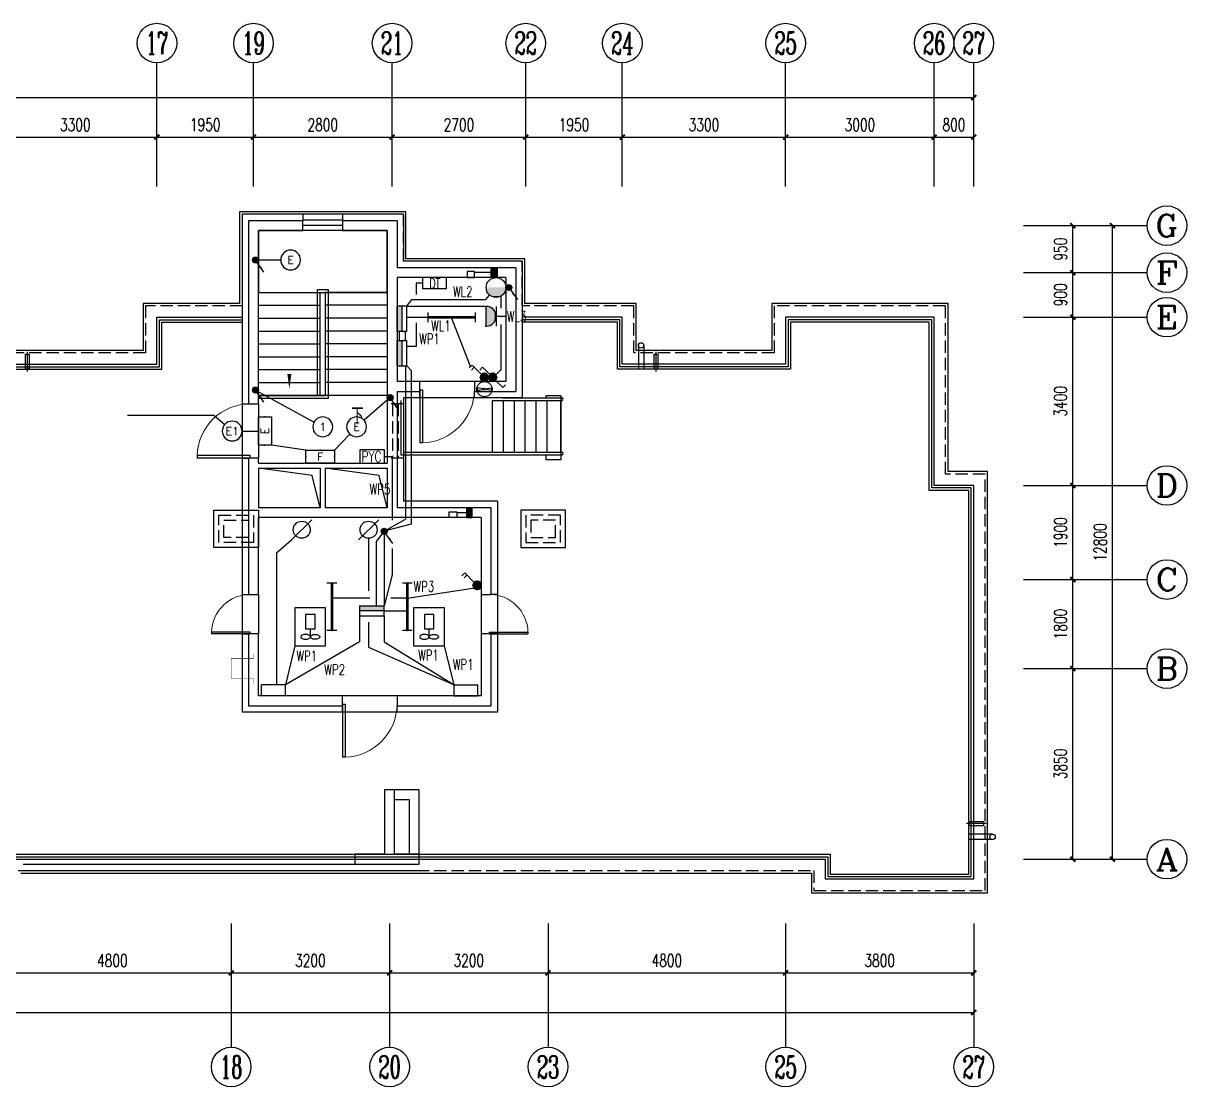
# Model space of a CAD drawing. Extents: x 4483534 to 4539165, y -17259 to 5635.
# Drawn here: x 4515663 to 4539165, y -15850 to 5635 of the extents above; entities that cross this region are included whole.
import ezdxf
from ezdxf.enums import TextEntityAlignment as Align

# ---------------------------------------------------------------- set-up
doc = ezdxf.new("R2010")
doc.units = 0
doc.header["$LTSCALE"] = 1000
doc.header["$MEASUREMENT"] = 0
doc.linetypes.add('DASH', pattern=[0.35, 0.25, -0.1])
for name, color, linetype in [('EQUIP', 3, 'Continuous'), ('EQUIP-照明', 3, 'Continuous'), ('LAYER1', 4, 'Continuous'), ('LAYER2', 7, 'Continuous'), ('LAYER3', 7, 'Continuous'), ('LAYER5', 7, 'Continuous'), ('LAYER6', 7, 'Continuous'), ('LAYER7', 7, 'Continuous'), ('SURFACE', 6, 'Continuous'), ('TEL_TEXT', 7, 'Continuous'), ('VP', 7, 'Continuous'), ('图层1', 7, 'Continuous'), ('图层2', 7, 'Continuous')]:
    doc.layers.add(name, color=color, linetype=linetype)
doc.styles.add('_HZTXT', font='simplex.shx', dxfattribs={"width": 0.8, "bigfont": 'HZTXT.shx'})
doc.styles.add('_TCH_AXIS', font='COMPLEX', dxfattribs={"bigfont": 'GBCBIG'})
doc.styles.add('_TCH_DIM', font='SIMPLEX', dxfattribs={"bigfont": 'GBCBIG'})
doc.styles.add('_TCH_DIM_T3', font='SIMPLEX', dxfattribs={"width": 0.705882, "bigfont": 'GBCBIG'})
doc.styles.add('_TEL_ATTDEF', font='simplex.shx', dxfattribs={"width": 0.8, "height": 3, "bigfont": 'hztxt.shx'})
doc.styles.add('_TEL_DIM', font='SIMPLEX', dxfattribs={"width": 0.8, "height": 3.5, "bigfont": 'HZTXT'})
doc.styles.add('DIM_FONT', font='SIMPLEX', dxfattribs={"width": 0.7, "bigfont": 'GBCBIG'})
doc.styles.get("Standard").update_dxf_attribs({"font": 'gbenor.shx', "bigfont": 'gbcbig.shx'})

# ---------------------------------------------------------------- blocks, each defined once
blk = doc.blocks.new('_ArchTick')
at = {"color": 0, "linetype": 'ByBlock', "const_width": 0.4}
blk.add_lwpolyline([(-0.5, -0.5), (0.5, 0.5)], dxfattribs=at)
blk = doc.blocks.new('A$C22867956')
at = {"layer": '图层1'}
blk.add_hatch(color=4, dxfattribs=at).paths.add_polyline_path([(200, 500), (100, 500), (100, 0), (200, 0)])
at = {"layer": 'LAYER1', "color": 7, "linetype": 'Continuous', "ltscale": 0.001}
for p, q in [((0, 0), (0, 500)), ((200, 0), (200, 500))]:
    blk.add_line(p, q, dxfattribs=at)
at = {"layer": 'LAYER7', "color": 7}
for p, q in [((0, 500), (200, 500)), ((200, 0), (0, 0))]:
    blk.add_line(p, q, dxfattribs=at)
at = {"layer": '图层1', "color": 4}
blk.add_line((100, 500), (100, 0), dxfattribs=at)
blk = doc.blocks.new('A$C3CBE501B')
at = {"layer": 'VP', "color": 3}
for p, q in [((480, 225), (0, 225)), ((0, 0), (0, 225)), ((480, 0), (480, 225)), ((480, 0), (0, 0))]:
    blk.add_line(p, q, dxfattribs=at)
at = {"layer": 'LAYER7', "color": 7, "linetype": 'Continuous', "ltscale": 0.001, "style": '_HZTXT', "width": 0.7}
blk.add_text('DT', height=200, dxfattribs=at).set_placement((133, 9, 0))
blk = doc.blocks.new('$equip$00001159')
for p, q in [((-1.2, 0.25), (-1.2, -0.25)), ((-1.2, 0), (1.2, 0)), ((1.2, 0.25), (1.2, -0.25))]:
    blk.add_line(p, q)
at = {"const_width": 0.14}
blk.add_lwpolyline([(-1.2, 0), (1.2, 0)], dxfattribs=at)
at = {"layer": 'EQUIP-照明'}
for p in [(-1.2, 0), (0, 0), (1.2, 0)]:
    blk.add_point(p, dxfattribs=at)
at = {"layer": 'EQUIP-照明', "flags": 9}
blk.add_attdef('A', (0, 0), '', height=0.00002, dxfattribs=at)
blk = doc.blocks.new('_LINKPT1')
blk.add_line((0, 0), (0, 0))
blk = doc.blocks.new('M_X23')
for p, q in [((-0.5, 1.05), (-0.5, 1)), ((-0.5, 1), (0.5, 1)), ((0.5, 1.05), (0.5, 1)), ((0.5, 0.5), (-0.5, 0.5)), ((0, 0.5), (0, 0))]:
    blk.add_line(p, q)
blk.add_arc((0, 1), 0.5, 180, 0)
for points in [[(0.433, 0.75), (-0.433, 0.75), (0.5, 1), (-0.5, 1)], [(0.25, 0.567), (-0.25, 0.567), (0.433, 0.75), (-0.433, 0.75)], [(0, 0.5), (0, 0.5), (0.25, 0.567), (-0.25, 0.567)]]:
    blk.add_solid(points)
blk.add_blockref('_LINKPT1', (0.001, 0))
at = {"width": 0.8, "flags": 9}
blk.add_attdef('A', (0, 0), '', height=0.00002, dxfattribs=at)
blk = doc.blocks.new('$equip$00001151')
blk.add_circle((0, 0.5), 0.5)
for points in [[(0.433, 0.25), (-0.433, 0.25), (0.5, 0.5), (-0.5, 0.5)], [(0.25, 0.067), (-0.25, 0.067), (0.433, 0.25), (-0.433, 0.25)], [(0, 0), (0, 0), (0.25, 0.067), (-0.25, 0.067)]]:
    blk.add_solid(points)
at = {"flags": 9}
blk.add_attdef('A', (0, 0), '', height=0.00002, dxfattribs=at)
blk = doc.blocks.new('$equip$00001963')
for p, q in [((0.147, 0.356), (0.625, 0.833)), ((0.512, 0.72), (0.653, 0.579)), ((0.625, 0.833), (0.766, 0.692))]:
    blk.add_line(p, q)
blk.add_circle((0, 0.208), 0.208)
for p in [(-0.208, 0.208), (0, 0.417), (0, 0), (0.208, 0.208)]:
    blk.add_point(p)
for points in [[(-0.18, 0.313), (0.18, 0.313), (-0.208, 0.208), (0.208, 0.208)], [(-0.18, 0.104), (0.18, 0.104), (-0.208, 0.208), (0.208, 0.208)], [(-0.104, 0.389), (0.104, 0.389), (-0.18, 0.313), (0.18, 0.313)], [(-0.104, 0.028), (0.104, 0.028), (-0.18, 0.104), (0.18, 0.104)], [(0, 0.417), (0, 0.417), (-0.104, 0.389), (0.104, 0.389)], [(0, 0), (0, 0), (-0.104, 0.028), (0.104, 0.028)]]:
    blk.add_solid(points)
at = {"layer": 'TEL_TEXT', "style": '_TEL_DIM', "flags": 1}
blk.add_attdef('A', text='', height=0.00002, dxfattribs=at).set_placement((0, 0), align=Align.MIDDLE_CENTER)
blk = doc.blocks.new('$equip$00001208')
for p, q in [((0.147, 0.356), (0.512, 0.72)), ((0.512, 0.72), (0.653, 0.579)), ((-0.147, 0.061), (-0.512, -0.304)), ((-0.512, -0.304), (-0.653, -0.162))]:
    blk.add_line(p, q)
blk.add_circle((0, 0.208), 0.208)
for points in [[(-0.18, 0.312), (0.18, 0.312), (-0.208, 0.208), (0.208, 0.208)], [(-0.18, 0.104), (0.18, 0.104), (-0.208, 0.208), (0.208, 0.208)], [(-0.104, 0.389), (0.104, 0.389), (-0.18, 0.312), (0.18, 0.312)], [(-0.104, 0.028), (0.104, 0.028), (-0.18, 0.104), (0.18, 0.104)], [(0, 0.417), (0, 0.417), (-0.104, 0.389), (0.104, 0.389)], [(0, 0), (0, 0), (-0.104, 0.028), (0.104, 0.028)]]:
    blk.add_solid(points)
at = {"layer": 'EQUIP-照明'}
for p in [(-0.208, 0.208), (0, 0.417), (0, 0), (0.208, 0.208)]:
    blk.add_point(p, dxfattribs=at)
at = {"layer": 'EQUIP-照明', "flags": 9}
blk.add_attdef('A', (0, 0), '', height=0.00002, dxfattribs=at)
blk = doc.blocks.new('M_Z12BAD')
for p, q in [((-0.63, 0.13), (-0.1, 0.02)), ((-0.63, -0.13), (-0.63, 0.13)), ((0.63, 0.13), (0.1, 0.02)), ((0.63, -0.13), (0.63, 0.13)), ((-0.1, -0.02), (-0.63, -0.13)), ((0.1, -0.02), (0.63, -0.13))]:
    blk.add_line(p, q)
for radius in [0.688, 0.104]:
    blk.add_circle((0, 0), radius)
for p in [(-0.69, 0), (0, 0.69), (0.69, 0), (0, -0.69)]:
    blk.add_blockref('_LINKPT1', p)
at = {"style": 'DIM_FONT', "width": 0.8, "flags": 9}
blk.add_attdef('A', (0, 0), '', height=0.0000125, dxfattribs=at)
blk = doc.blocks.new('A$C0DC446C9')
at = {"layer": 'LAYER6', "color": 7}
blk.add_line((473, 275), (473, 522), dxfattribs=at)
at = {"layer": 'LAYER6', "color": 7, "elevation": 0}
blk.add_lwpolyline([(617, 522), (617, 958), (329, 958), (329, 522)], close=True, dxfattribs=at)
at = {"layer": 'LAYER7', "color": 3, "linetype": 'Continuous', "ltscale": 0.001}
for p, q in [((0, 1156, 0), (0, 0, 0)), ((934, 1156, 0), (0, 1156, 0)), ((934, 0, 0), (934, 1156, 0)), ((0, 0, 0), (934, 0, 0))]:
    blk.add_line(p, q, dxfattribs=at)
blk = doc.blocks.new('A$C7C604E3F')
at = {"layer": 'LAYER6', "color": 7, "extrusion": (0, 0, -1)}
blk.add_ellipse((184, 411), major_axis=(0, -95.5), ratio=0.518078, dxfattribs=at)
at = {"layer": 'LAYER6', "color": 7}
blk.add_ellipse((184, 220), major_axis=(0, 95.5), ratio=0.518078, dxfattribs=at)
at = {"layer": '图层2', "color": 4, "xscale": -0.6666599999880419, "yscale": 0.6666599999880419, "zscale": 0.6666600000000001, "rotation": 270}
blk.add_blockref('A$C0DC446C9', (0, 0), dxfattribs=at)
blk = doc.blocks.new('$equip$00001838')
blk.add_circle((0, 0), 0.5)
at = {"color": 7, "style": '_TEL_DIM'}
blk.add_attdef('$TEXT$', text='', height=0.4, dxfattribs=at).set_placement((0, 0), align=Align.MIDDLE_CENTER)
at = {"color": 7, "style": '_TEL_DIM', "flags": 1}
blk.add_attdef('A', text='', height=0.00002, dxfattribs=at).set_placement((0, 0), align=Align.MIDDLE_CENTER)
blk = doc.blocks.new('$equip$00001776')
for p, q in [((0.72, 0.66), (-0.72, 0.66)), ((-0.72, 0.66), (-0.72, 0)), ((0.72, 0), (0.72, 0.66)), ((-0.72, 0), (0.72, 0))]:
    blk.add_line(p, q)
for p in [(0, 0.66), (-0.72, 0.33), (0, 0), (0.72, 0.33)]:
    blk.add_point(p)
at = {"color": 7, "style": '_TEL_DIM'}
blk.add_attdef('$TEXT$', text='', height=0.4, dxfattribs=at).set_placement((0, 0.33), align=Align.MIDDLE_CENTER)
at = {"color": 7, "style": '_TEL_DIM', "flags": 1}
blk.add_attdef('A', text='', height=0.00002, dxfattribs=at).set_placement((0, 0), align=Align.MIDDLE_CENTER)
blk = doc.blocks.new('M')
at = {"layer": 'LAYER2', "color": 3}
for p, q in [((768307, 402424), (768307, 402544)), ((768307, 402544), (768457, 402544)), ((768457, 402424), (768307, 402424)), ((768457, 402544), (768457, 402424))]:
    blk.add_line(p, q, dxfattribs=at)
blk = doc.blocks.new('A$C65A25F4B')
at = {"layer": 'LAYER5', "color": 3, "linetype": 'Continuous'}
for p, q in [((0, 270), (0, 0)), ((500, 270), (0, 270)), ((500, 0), (500, 270)), ((0, 0), (500, 0))]:
    blk.add_line(p, q, dxfattribs=at)
at = {"layer": 'LAYER1', "color": 7, "style": '_HZTXT', "width": 0.7}
blk.add_text('PYC', height=225, dxfattribs=at).set_placement((35, 20))
blk = doc.blocks.new('$DorLib2D$00000001')
for p, q in [((0.45, 0.975), (0.5, 0.975)), ((0.45, 0), (0.45, 0.975)), ((0.5, 0), (0.5, 0.975)), ((0.5, 0), (0.45, 0))]:
    blk.add_line(p, q)
at = {"lineweight": 13}
blk.add_arc((0.475, 0), 0.975, 91.4693, 180, dxfattribs=at)
blk = doc.blocks.new('$TCHSYS$WIN2D')
for p, q in [((-0.5, 0.5), (0.5, 0.5)), ((0.5, 0.167), (-0.5, 0.167)), ((0.5, -0.167), (-0.5, -0.167)), ((-0.5, -0.5), (0.5, -0.5))]:
    blk.add_line(p, q)

msp = doc.modelspace()

# ---------------------------------------------------------------- hatches: boundary and pattern name
at = {"layer": 'LAYER3'}
h = msp.add_hatch(color=0, dxfattribs=at)
edge = h.paths.add_edge_path()
edge.add_arc((4520353, 852), 60, 0, 360)
h = msp.add_hatch(color=0, dxfattribs=at)
edge = h.paths.add_edge_path()
edge.add_arc((4525473, 297), 60, 0, 360)
h = msp.add_hatch(color=0, dxfattribs=at)
edge = h.paths.add_edge_path()
edge.add_arc((4520353, -1775), 60, 0, 360)
h = msp.add_hatch(color=0, dxfattribs=at)
edge = h.paths.add_edge_path()
edge.add_arc((4523073, -1928), 60, 0, 360)
h = msp.add_hatch(color=0, dxfattribs=at)
edge = h.paths.add_edge_path()
edge.add_arc((4522953, -4628), 60, 0, 360)
at = {"layer": '图层1'}
for points in [[(4525233, 497), (4525113, 497), (4525113, 697), (4525233, 697)], [(4524613, -4353), (4524733, -4353), (4524733, -4153), (4524613, -4153)]]:
    msp.add_hatch(color=7, dxfattribs=at).paths.add_polyline_path(points)

# ---------------------------------------------------------------- linework, layer by layer
at = {"color": 7}
for p, q in [((4518363, 2335), (4518363, 4835)), ((4520313, 2335), (4520313, 4835)), ((4523113, 2335), (4523113, 4835)), ((4525813, 2335), (4525813, 4835)), ((4527763, 2335), (4527763, 4835)), ((4531063, 2335), (4531063, 4835)), ((4534063, 2335), (4534063, 4835)), ((4534863, 2335), (4534863, 4835)), ((4534863, 2335), (4534863, 4385)), ((4487663, 4135), (4534863, 4135)), ((4518363, 2335), (4518363, 3585)), ((4518363, 2335), (4518363, 3585)), ((4520313, 2335), (4520313, 3585)), ((4520313, 2335), (4520313, 3585)), ((4523113, 2335), (4523113, 3585)), ((4523113, 2335), (4523113, 3585)), ((4525813, 2335), (4525813, 3585)), ((4525813, 2335), (4525813, 3585)), ((4527763, 2335), (4527763, 3585)), ((4527763, 2335), (4527763, 3585)), ((4531063, 2335), (4531063, 3585)), ((4531063, 2335), (4531063, 3585)), ((4534063, 2335), (4534063, 3585)), ((4534063, 2335), (4534063, 3585)), ((4534863, 2335), (4534863, 3585)), ((4515063, 3335), (4518363, 3335)), ((4518363, 3335), (4520313, 3335)), ((4520313, 3335), (4523113, 3335)), ((4523113, 3335), (4525813, 3335)), ((4525813, 3335), (4527763, 3335)), ((4527763, 3335), (4531063, 3335)), ((4531063, 3335), (4534063, 3335)), ((4534063, 3335), (4534863, 3335)), ((4520213, 1647), (4520213, -2053)), ((4521313, 1647), (4520213, 1647)), ((4521313, 1447), (4521313, 1647)), ((4523213, 1647), (4522113, 1647)), ((4522113, 1647), (4522113, 1447)), ((4523213, 1647), (4523213, 697)), ((4520413, -2053), (4520413, 1447)), ((4520413, 1447), (4521313, 1447)), ((4523013, 1447), (4520413, 1447)), ((4520413, 1447), (4520413, 197)), ((4522113, 1447), (4523013, 1447)), ((4523013, 1447), (4523013, 597)), ((4523013, 197), (4523013, 1447)), ((4535865, 1547), (4538365, 1547)), ((4535865, 1547), (4537115, 1547)), ((4535865, 1547), (4537915, 1547)), ((4536865, 597), (4536865, 1547)), ((4537665, -11253), (4537665, 1547)), ((4523013, 597), (4523013, -1703)), ((4525613, 697), (4523213, 697)), ((4523213, 497), (4523213, -1603)), ((4525413, 497), (4523213, 497)), ((4525413, 497), (4525413, -1603)), ((4525613, 697), (4525613, -1803)), ((4535865, 597), (4538365, 597)), ((4535865, 597), (4537115, 597)), ((4535865, 597), (4537115, 597)), ((4536865, -303), (4536865, 597)), ((4521603, -1883), (4521603, 257)), ((4521603, 257), (4521823, 257)), ((4521823, 257), (4521823, -1943)), ((4520413, -1883), (4520413, 197)), ((4520413, 197), (4521663, 197)), ((4520413, 197), (4523013, 197)), ((4521663, -1883), (4521663, 197)), ((4521663, -1883), (4521663, 197)), ((4521663, 197), (4521763, 197)), ((4521763, 197), (4521763, -1883)), ((4523013, 197), (4521763, 197)), ((4521763, 197), (4521763, -1883)), ((4523013, 197), (4523013, -1883)), ((4520413, -63), (4521663, -63)), ((4523013, -63), (4521763, -63)), ((4520413, -323), (4521663, -323)), ((4523013, -323), (4521763, -323)), ((4535865, -303), (4538365, -303)), ((4535865, -303), (4537115, -303)), ((4535865, -303), (4537115, -303)), ((4536865, -3703), (4536865, -303)), ((4520413, -583), (4521663, -583)), ((4523013, -583), (4521763, -583)), ((4520413, -843), (4521663, -843)), ((4523013, -843), (4521763, -843)), ((4528088, -873), (4528088, -1353)), ((4528198, -873), (4528198, -1353)), ((4520413, -1103), (4521663, -1103)), ((4523013, -1103), (4521763, -1103)), ((4520413, -1363), (4521663, -1363)), ((4523013, -1363), (4521763, -1363)), ((4520413, -1623), (4521663, -1623)), ((4523013, -1623), (4521763, -1623)), ((4523675, -1603), (4523213, -1603)), ((4524775, -1603), (4523675, -1603)), ((4523675, -1803), (4523675, -1603)), ((4525413, -1603), (4524775, -1603)), ((4524775, -1603), (4524775, -1803)), ((4523013, -1703), (4523013, -3253)), ((4523213, -1803), (4523213, -3353)), ((4523213, -1803), (4523675, -1803)), ((4524775, -1803), (4525613, -1803)), ((4520083, -2053), (4520083, -3153)), ((4520213, -2053), (4520413, -2053)), ((4520413, -1883), (4521663, -1883)), ((4521763, -1883), (4520413, -1883)), ((4520413, -1943), (4520413, -1883)), ((4521823, -1943), (4520413, -1943)), ((4520413, -2053), (4520413, -3153)), ((4521603, -1883), (4521663, -1883)), ((4521663, -1883), (4521763, -1883)), ((4523013, -1883), (4521763, -1883)), ((4523293, -1983), (4523293, -3083)), ((4523343, -1983), (4523343, -3033)), ((4524775, -1933), (4523675, -1933)), ((4525143, -1983), (4526545, -1983)), ((4525143, -3033), (4525143, -1983)), ((4525343, -1933), (4526545, -1933)), ((4525363, -3033), (4525363, -1983)), ((4525583, -3033), (4525583, -1983)), ((4525803, -3033), (4525803, -1983)), ((4526023, -3033), (4526023, -1983)), ((4526243, -3033), (4526243, -1983)), ((4526523, -3033), (4526523, -1983)), ((4523343, -3033), (4526545, -3033)), ((4520413, -3153), (4520213, -3153)), ((4520213, -3153), (4520213, -3353)), ((4520413, -3253), (4520413, -3153)), ((4520413, -3253), (4521712, -3253)), ((4521712, -3253), (4523013, -3253)), ((4523293, -3083), (4526545, -3083)), ((4520213, -3353), (4520213, -4253)), ((4520413, -3353), (4521663, -3353)), ((4520413, -3353), (4520413, -4153)), ((4521663, -3353), (4521663, -4153)), ((4521763, -3353), (4521763, -4153)), ((4521763, -3353), (4523013, -3353)), ((4523013, -3353), (4523013, -4153)), ((4523213, -3353), (4523213, -4153)), ((4535865, -3703), (4538365, -3703)), ((4535865, -3703), (4537115, -3703)), ((4535865, -3703), (4537115, -3703)), ((4536865, -5603), (4536865, -3703)), ((4521663, -4153), (4520413, -4153)), ((4523013, -4153), (4521763, -4153)), ((4525113, -4153), (4523213, -4153)), ((4525113, -5903), (4525113, -4153)), ((4520213, -4253), (4520213, -5903)), ((4521712, -4353), (4520413, -4353)), ((4520413, -5903), (4520413, -4353)), ((4523113, -4353), (4521712, -4353)), ((4524913, -4353), (4523113, -4353)), ((4524913, -4353), (4524913, -5903)), ((4535865, -5603), (4538365, -5603)), ((4535865, -5603), (4537115, -5603)), ((4535865, -5603), (4537115, -5603)), ((4536865, -7403), (4536865, -5603)), ((4520083, -5903, 500), (4520083, -6703, 500)), ((4520213, -5903), (4520413, -5903)), ((4520413, -5903, 500), (4520413, -6703, 500)), ((4524913, -5903), (4525113, -5903)), ((4524913, -5903, 500), (4524913, -6703, 500)), ((4525243, -5903, 500), (4525243, -6703, 500)), ((4520413, -6703), (4520213, -6703)), ((4520213, -6703), (4520213, -8153)), ((4520413, -7953), (4520413, -6703)), ((4525113, -6703), (4524913, -6703)), ((4524913, -6703), (4524913, -7953)), ((4525113, -8153), (4525113, -6703)), ((4535865, -7403), (4538365, -7403)), ((4535865, -7403), (4537115, -7403)), ((4535865, -7403), (4537115, -7403)), ((4536865, -11253), (4536865, -7403)), ((4522113, -7953), (4520413, -7953)), ((4523213, -7953, 500), (4522113, -7953, 500)), ((4522113, -8153), (4522113, -7953)), ((4524913, -7953), (4523213, -7953)), ((4523213, -7953), (4523213, -8153)), ((4520213, -8153), (4522113, -8153)), ((4523213, -8153), (4525113, -8153)), ((4523213, -8283, 500), (4522113, -8283, 500)), ((4523163, -9853), (4522963, -9853)), ((4522963, -9853), (4522963, -11153)), ((4523163, -11153), (4523163, -9853)), ((4535243, -10748), (4534763, -10748)), ((4535243, -10858), (4534763, -10858)), ((4515663, -11153), (4522363, -11153)), ((4522963, -11153), (4522363, -11153)), ((4522363, -11153), (4522363, -11353)), ((4523663, -11153), (4523163, -11153)), ((4523663, -11353), (4523663, -11153)), ((4535865, -11253), (4538365, -11253)), ((4535865, -11253), (4537115, -11253)), ((4535865, -11253), (4537915, -11253)), ((4515663, -11353), (4522363, -11353)), ((4522363, -11353), (4523663, -11353)), ((4519863, -12550), (4519863, -15050)), ((4519863, -12550), (4519863, -13800)), ((4519863, -12550), (4519863, -13800)), ((4523063, -12550), (4523063, -15050)), ((4523063, -12550), (4523063, -13800)), ((4523063, -12550), (4523063, -13800)), ((4526263, -12550), (4526263, -15050)), ((4526263, -12550), (4526263, -13800)), ((4526263, -12550), (4526263, -13800)), ((4531063, -12550), (4531063, -15050)), ((4531063, -12550), (4531063, -13800)), ((4531063, -12550), (4531063, -13800)), ((4534863, -12550), (4534863, -15050)), ((4534863, -12550), (4534863, -13800)), ((4534863, -12550), (4534863, -14600)), ((4515063, -13550), (4519863, -13550)), ((4519863, -13550), (4523063, -13550)), ((4523063, -13550), (4526263, -13550)), ((4526263, -13550), (4531063, -13550)), ((4531063, -13550), (4534863, -13550)), ((4487663, -14350), (4534863, -14350))]:
    msp.add_line(p, q, dxfattribs=at)
at = {"color": 7, "linetype": 'DASH'}
for p, q in [((4523343, -2053, 900), (4523013, -2053, 900)), ((4523123, -2053, 900), (4523123, -3153, 900)), ((4523233, -2053, 900), (4523233, -3153, 900)), ((4523343, -3153, 900), (4523013, -3153, 900))]:
    msp.add_line(p, q, dxfattribs=at)
at = {"color": 7, "lineweight": -2}
for p, q in [((4517769, -2279), (4519514, -2279)), ((4519514, -2279), (4519732, -2471))]:
    msp.add_line(p, q, dxfattribs=at)
at = {"color": 7, "linetype": 'DASH'}
msp.add_lwpolyline([(4515563, -11483), (4531633, -11483), (4531633, -11883), (4535093, -11883), (4535093, -3473), (4534293, -3473), (4534293, -73), (4530833, -73), (4530833, -1023), (4527993, -1023), (4527993, -73), (4525743, -73), (4525743, 827), (4523343, 827), (4523343, 1777), (4520083, 1777), (4520083, -73), (4518133, -73), (4518133, -1023), (4515293, -1023)], dxfattribs=at)
at = {"color": 7}
for points in [[(4515613, -11533), (4531583, -11533), (4531583, -11933), (4535143, -11933), (4535143, -3423), (4534343, -3423), (4534343, -23), (4530783, -23), (4530783, -973), (4528043, -973), (4528043, -23), (4525793, -23), (4525793, 877), (4523393, 877), (4523393, 1827), (4520033, 1827), (4520033, -23), (4518083, -23), (4518083, -973), (4515343, -973)], [(4511263, -3703), (4512063, -3703), (4512063, -303), (4515063, -303), (4515063, -1253), (4518363, -1253), (4518363, -303), (4520083, -303)], [(4511263, -3753), (4512113, -3753), (4512113, -353), (4515013, -353), (4515013, -1303), (4518413, -1303), (4518413, -353), (4520083, -353)], [(4511263, -3803), (4512163, -3803), (4512163, -403), (4514963, -403), (4514963, -1353), (4518463, -1353), (4518463, -403), (4520083, -403)], [(4515233, -11153), (4531963, -11153), (4531963, -11553), (4534763, -11553), (4534763, -3803), (4533963, -3803), (4533963, -403), (4531163, -403), (4531163, -1353), (4527663, -1353), (4527663, -403), (4525743, -403)], [(4515283, -11203), (4531913, -11203), (4531913, -11603), (4534813, -11603), (4534813, -3753), (4534013, -3753), (4534013, -353), (4531113, -353), (4531113, -1303), (4527713, -1303), (4527713, -353), (4525743, -353)], [(4515333, -11253), (4531863, -11253), (4531863, -11653), (4534863, -11653), (4534863, -3703), (4534063, -3703), (4534063, -303), (4531063, -303), (4531063, -1253), (4527763, -1253), (4527763, -303), (4525743, -303)], [(4515743, -1003), (4515743, -1403)], [(4528443, -1003), (4528443, -1403)], [(4526223, -1933), (4526223, -1883), (4526523, -1883), (4526523, -3183), (4526223, -3183), (4526223, -3083)], [(4521663, -4153), (4521501, -3502), (4520413, -3353)], [(4523013, -4153), (4522851, -3502), (4521763, -3353)], [(4523663, -11153), (4523663, -9853), (4523163, -9853)], [(4523463, -11153), (4523463, -10053), (4523163, -10053)], [(4535113, -10533), (4534713, -10533)]]:
    msp.add_lwpolyline(points, dxfattribs=at)
msp.add_lwpolyline([(4522388, -2013, 0, 0, 0), (4522388, 822, 0, 0, 0), (4521038, 822, 0, 0, 0), (4521038, -1753, 0, 80, 0), (4521038, -1453, 0, 0, 0)], format="xyseb", dxfattribs=at)
for points in [[(4515780, -1353), (4515705, -1353), (4515705, -1053), (4515780, -1053)], [(4528480, -1353), (4528405, -1353), (4528405, -1053), (4528480, -1053)], [(4519513, -4203), (4520413, -4203), (4520413, -4953), (4519513, -4953)], [(4526613, -4203), (4525713, -4203), (4525713, -4953), (4526613, -4953)], [(4534763, -10495), (4534763, -10570), (4535063, -10570), (4535063, -10495)]]:
    msp.add_lwpolyline(points, close=True, dxfattribs=at)
at = {"color": 7, "linetype": 'DASH'}
for points in [[(4519613, -4303), (4520313, -4303), (4520313, -4853), (4519613, -4853)], [(4519713, -4403), (4520213, -4403), (4520213, -4753), (4519713, -4753)], [(4526513, -4303), (4525813, -4303), (4525813, -4853), (4526513, -4853)], [(4526413, -4403), (4525913, -4403), (4525913, -4753), (4526413, -4753)]]:
    msp.add_lwpolyline(points, close=True, dxfattribs=at)
at = {"color": 7, "const_width": 10}
msp.add_lwpolyline([(4520313, -7703), (4520313, -7603), (4519863, -7603), (4519863, -7203), (4520313, -7203), (4520313, -7103)], dxfattribs=at)
at = {"color": 7}
for centre, radius in [((4518363, 5235), 400), ((4520313, 5235), 400), ((4523113, 5235), 400), ((4525813, 5235), 400), ((4527763, 5235), 400), ((4531063, 5235), 400), ((4534063, 5235), 400), ((4534863, 5235), 400), ((4538765, 1547), 400), ((4538765, 597), 400), ((4538765, -303), 400), ((4528143, -873), 55), ((4538765, -3703), 400), ((4538765, -5603), 400), ((4538765, -7403), 400), ((4535243, -10803), 55), ((4538765, -11253), 400), ((4519863, -15450), 400), ((4523063, -15450), 400), ((4526263, -15450), 400), ((4531063, -15450), 400), ((4534863, -15450), 400)]:
    msp.add_circle(centre, radius, dxfattribs=at)
for centre in [(4526545, -1958), (4526545, -3057)]:
    msp.add_arc(centre, 25, 270, 90, dxfattribs=at)
at = {"layer": 'LAYER1', "color": 3}
for p, q in [((4521084, -4801), (4521492, -4394)), ((4522434, -4801), (4522842, -4394))]:
    msp.add_line(p, q, dxfattribs=at)
for centre in [(4521288, -4597), (4522638, -4597)]:
    msp.add_circle(centre, 173, dxfattribs=at)
at = {"layer": 'LAYER3', "color": 0}
for p, q in [((4520525, 607), (4520387, 803)), ((4525507, 248), (4525645, 52)), ((4520525, -2021), (4520387, -1824)), ((4523245, -2173), (4523107, -1977)), ((4523125, -4873), (4522987, -4677))]:
    msp.add_line(p, q, dxfattribs=at)
for points in [[(4520387, 803, 0, 40, 0), (4520476, 677, 40, 40, 0)], [(4525645, 52, 0, 40, 0), (4525556, 178, 40, 40, 0)], [(4520387, -1824, 0, 40, 0), (4520476, -1951, 40, 40, 0)], [(4523107, -1977, 0, 40, 0), (4523196, -2103, 40, 40, 0)], [(4522987, -4677, 0, 40, 0), (4523076, -4803, 40, 40, 0)]]:
    msp.add_lwpolyline(points, format="xyseb", dxfattribs=at)
for centre in [(4520353, 852), (4525473, 297), (4520353, -1775), (4523073, -1928), (4522953, -4628)]:
    msp.add_circle(centre, 60, dxfattribs=at)
at = {"layer": 'SURFACE'}
for p, q in [((4520083, 1777), (4520083, -2053)), ((4521313, 1777), (4520083, 1777)), ((4521313, 1777), (4521313, 1647)), ((4522113, 1777), (4522113, 1647)), ((4523343, 1777), (4522113, 1777)), ((4523343, 1777), (4523343, 827)), ((4525743, 827), (4523343, 827)), ((4525743, 827), (4525743, -1933)), ((4523675, -1933), (4523675, -1803)), ((4524775, -1933), (4524775, -1803)), ((4520083, -2053), (4520213, -2053)), ((4523343, -1933), (4523343, -3353)), ((4523675, -1933), (4523343, -1933)), ((4525743, -1933), (4524775, -1933)), ((4520083, -3153), (4520213, -3153)), ((4520083, -3153), (4520083, -3353)), ((4520083, -3353), (4520083, -4253)), ((4523343, -3353), (4523343, -4023)), ((4525243, -4023), (4523343, -4023)), ((4525243, -4023), (4525243, -5903)), ((4520083, -4253), (4520083, -5903)), ((4520083, -5903), (4520213, -5903)), ((4525243, -5903), (4525113, -5903)), ((4520083, -6703), (4520213, -6703)), ((4520083, -6703), (4520083, -8283)), ((4525243, -6703), (4525113, -6703)), ((4525243, -6703), (4525243, -8283)), ((4522113, -8283), (4522113, -8153)), ((4523213, -8283), (4523213, -8153)), ((4522113, -8283), (4520083, -8283)), ((4525243, -8283), (4523213, -8283)), ((4515563, -11483), (4523663, -11483))]:
    msp.add_line(p, q, dxfattribs=at)
at = {"layer": 'VP', "color": 3}
for p, q in [((4520957, -7728), (4520477, -7728)), ((4520477, -7953), (4520477, -7728)), ((4520957, -7953), (4520957, -7728)), ((4524368, -7728), (4524848, -7728)), ((4524368, -7953), (4524368, -7728)), ((4524848, -7953), (4524848, -7728)), ((4520957, -7953), (4520477, -7953)), ((4524368, -7953), (4524848, -7953))]:
    msp.add_line(p, q, dxfattribs=at)
at = {"layer": '图层1', "color": 4}
for p, q in [((4520863, 852), (4520413, 852)), ((4525113, 597), (4524779, 597)), ((4523733, 385), (4523602, 385)), ((4523602, 385), (4523602, 156)), ((4523413, -83), (4523515, 53)), ((4523515, 53), (4525005, 53)), ((4525005, 53), (4525083, 145)), ((4525313, 124), (4525313, -122)), ((4524993, -84), (4523413, -84)), ((4523833, -306), (4523413, -306)), ((4523602, -414), (4523602, -892)), ((4524700, -1298), (4524313, -306)), ((4525313, -448), (4525313, -1367)), ((4523602, -892), (4523413, -892)), ((4523381, -1283), (4523381, -4382)), ((4523413, -1283), (4523501, -1382)), ((4523501, -1382), (4523501, -4483)), ((4525313, -1367), (4525145, -1519)), ((4520353, -1775), (4521537, -2422)), ((4523073, -1928), (4522546, -2386)), ((4520083, -2603), (4520413, -2603)), ((4521948, -2989), (4522258, -2663)), ((4521372, -2989), (4520677, -2891)), ((4521372, -2989), (4520677, -2891)), ((4522959, -3118), (4523117, -3118)), ((4523117, -3118), (4523117, -4406)), ((4522953, -4628), (4523381, -4382)), ((4524613, -4253), (4524419, -4253)), ((4522953, -4628), (4522793, -4835)), ((4523501, -4483), (4522953, -4628)), ((4522953, -4628), (4522953, -6134)), ((4520775, -5061), (4521084, -4801)), ((4522638, -4770), (4522638, -5829)), ((4522793, -4835), (4522792, -6134)), ((4520775, -5061), (4520775, -7728)), ((4523117, -4976), (4523117, -5508)), ((4523117, -5508), (4522953, -6134)), ((4523420, -5981), (4524830, -5761)), ((4522665, -5981), (4521897, -5981)), ((4523420, -5981), (4523090, -5981)), ((4522453, -6334), (4522453, -6864)), ((4522953, -6234), (4523420, -6234)), ((4522953, -6334), (4522953, -6864)), ((4522638, -6461), (4522638, -6968)), ((4522453, -6864), (4520957, -7728)), ((4521147, -6945, 0), (4520957, -7728)), ((4522638, -6968), (4524368, -7728)), ((4522953, -6864), (4524368, -7728)), ((4524368, -7728), (4524170, -6945, 0))]:
    msp.add_line(p, q, dxfattribs=at)
at = {"layer": '图层1', "color": 7}
for p, q in [((4525233, 697), (4525113, 697)), ((4525113, 497), (4525113, 697)), ((4525233, 497), (4525113, 497)), ((4525233, 697), (4525233, 497)), ((4524613, -4153), (4524733, -4153)), ((4524613, -4153), (4524613, -4353)), ((4524733, -4353), (4524733, -4153)), ((4524613, -4353), (4524733, -4353))]:
    msp.add_line(p, q, dxfattribs=at)
at = {"layer": '图层2', "color": 4}
for p, q in [((4523255, -583), (4523255, -783)), ((4523374, -583), (4523374, -783))]:
    msp.add_line(p, q, dxfattribs=at)

# ---------------------------------------------------------------- block references
at = {"color": 7, "xscale": 100, "yscale": 100, "zscale": 100}
for p in [(4534863, 4135), (4518363, 3335), (4520313, 3335), (4523113, 3335), (4525813, 3335), (4527763, 3335), (4531063, 3335), (4534063, 3335), (4534863, 3335), (4519863, -13550), (4523063, -13550), (4526263, -13550), (4531063, -13550), (4534863, -13550), (4534863, -14350)]:
    msp.add_blockref('_ArchTick', p, dxfattribs=at)
at = {"color": 7}
for name, p, xscale, yscale, zscale, rotation in [('_ArchTick', (4518363, 3335), 100, 100, 100, 180), ('_ArchTick', (4520313, 3335), 100, 100, 100, 180), ('_ArchTick', (4523113, 3335), 100, 100, 100, 180), ('_ArchTick', (4525813, 3335), 100, 100, 100, 180), ('_ArchTick', (4527763, 3335), 100, 100, 100, 180), ('_ArchTick', (4531063, 3335), 100, 100, 100, 180), ('_ArchTick', (4534063, 3335), 100, 100, 100, 180), ('$TCHSYS$WIN2D', (4521713, 1612), 800, 330, 330, 180.0000000000035), ('_ArchTick', (4536865, 1547), 100, 100, 100, 90), ('_ArchTick', (4537665, 1547), 100, 100, 100, 90), ('_ArchTick', (4536865, 597), 100, 100, 100, 90), ('_ArchTick', (4536865, 597), 100, 100, 100, 270), ('_ArchTick', (4536865, -303), 100, 100, 100, 90), ('_ArchTick', (4536865, -303), 100, 100, 100, 270), ('$DorLib2D$00000001', (4524225, -1768), 1100, 1100, 330, 180.0000000000027), ('$DorLib2D$00000001', (4520248, -2603), 1100, -1100, 330, 269.99998749361), ('_ArchTick', (4536865, -3703), 100, 100, 100, 90), ('_ArchTick', (4536865, -3703), 100, 100, 100, 270), ('_ArchTick', (4536865, -5603), 100, 100, 100, 90), ('_ArchTick', (4536865, -5603), 100, 100, 100, 270), ('$DorLib2D$00000001', (4520248, -6303), 800, -800, 330, 270.000000000014), ('$DorLib2D$00000001', (4525078, -6303), 800, 800, 330, 270.0000117545533), ('_ArchTick', (4536865, -7403), 100, 100, 100, 90), ('_ArchTick', (4536865, -7403), 100, 100, 100, 270), ('$DorLib2D$00000001', (4522663, -8118), 1100, 1100, 330, 180.0000000000035), ('_ArchTick', (4536865, -11253), 100, 100, 100, 270), ('_ArchTick', (4537665, -11253), 100, 100, 100, 270), ('_ArchTick', (4519863, -13550), 100, 100, 100, 180), ('_ArchTick', (4523063, -13550), 100, 100, 100, 180), ('_ArchTick', (4526263, -13550), 100, 100, 100, 180), ('_ArchTick', (4531063, -13550), 100, 100, 100, 180)]:
    msp.add_blockref(name, p, dxfattribs=dict(at, xscale=xscale, yscale=yscale, zscale=zscale, rotation=rotation))
at = {"layer": 'EQUIP', "color": 4, "extrusion": (0, 0, -1), "xscale": -400.0000000008629, "yscale": 400.0000000008629, "zscale": -400.0000000008629, "rotation": 270.0001716089031}
msp.add_blockref('M_X23', (-4525413, -284), dxfattribs=at)
at = {"layer": 'EQUIP', "color": 4, "xscale": 224, "yscale": 224, "zscale": 224, "rotation": 180}
msp.add_blockref('M_Z12BAD', (4524978, -1757), dxfattribs=at)
at = {"layer": 'EQUIP-照明', "color": 4}
ref = msp.add_blockref('$equip$00001838', (4521063, 852), dxfattribs=dict(at, xscale=-400, yscale=400, zscale=400))
ref.add_attrib('$TEXT$', 'E', dxfattribs={"layer": '0', "color": 7, "height": 160, "style": '_TEL_ATTDEF'}).set_placement((4521063, 852), align=Align.MIDDLE_CENTER)
at = {"layer": 'EQUIP-照明', "color": 4, "yscale": 400, "zscale": 400}
for name, p, xscale in [('$equip$00001151', (4525213, 97), 400), ('$equip$00001159', (4524313, -306), -400), ('$equip$00001963', (4524978, -1603), -400), ('$equip$00001208', (4525145, -1603), -400), ('$equip$00001963', (4524830, -5803), -400)]:
    msp.add_blockref(name, p, dxfattribs=dict(at, xscale=xscale))
at = {"layer": 'EQUIP-照明', "color": 4}
ref = msp.add_blockref('$equip$00001776', (4520413, -2603), dxfattribs=dict(at, xscale=-400, yscale=400, zscale=400, rotation=270))
ref.add_attrib('$TEXT$', 'E', dxfattribs={"layer": '0', "color": 7, "height": 160, "rotation": 90, "style": '_TEL_ATTDEF'}).set_placement((4520545, -2603), align=Align.MIDDLE_CENTER)
ref = msp.add_blockref('$equip$00001776', (4520413, -2603), dxfattribs=dict(at, xscale=-400, yscale=400, zscale=400, rotation=270))
ref.add_attrib('$TEXT$', 'E', dxfattribs={"layer": '0', "color": 7, "height": 160, "rotation": 90, "style": '_TEL_ATTDEF'}).set_placement((4520545, -2603), align=Align.MIDDLE_CENTER)
ref = msp.add_blockref('$equip$00001838', (4521713, -2518), dxfattribs=dict(at, xscale=-400, yscale=400, zscale=400))
ref.add_attrib('$TEXT$', '1', dxfattribs={"layer": '0', "color": 7, "height": 160, "style": '_TEL_ATTDEF'}).set_placement((4521713, -2518), align=Align.MIDDLE_CENTER)
ref = msp.add_blockref('$equip$00001838', (4522395, -2518), dxfattribs=dict(at, xscale=-400, yscale=400, zscale=400))
ref.add_attrib('$TEXT$', 'E', dxfattribs={"layer": '0', "color": 7, "height": 160, "style": '_TEL_ATTDEF'}).set_placement((4522395, -2518), align=Align.MIDDLE_CENTER)
ref = msp.add_blockref('$equip$00001838', (4519883, -2603), dxfattribs=dict(at, xscale=-400, yscale=400, zscale=400))
ref.add_attrib('$TEXT$', 'E1', dxfattribs={"layer": '0', "color": 7, "height": 160, "style": '_TEL_ATTDEF'}).set_placement((4519883, -2603), align=Align.MIDDLE_CENTER)
ref = msp.add_blockref('$equip$00001776', (4521660, -3253), dxfattribs=dict(at, xscale=-400, yscale=400, zscale=400))
ref.add_attrib('$TEXT$', 'F', dxfattribs={"layer": '0', "color": 7, "height": 160, "style": '_TEL_ATTDEF'}).set_placement((4521660, -3121), align=Align.MIDDLE_CENTER)
at = {"layer": 'EQUIP-照明', "color": 4, "xscale": -400, "yscale": 400, "zscale": 400, "rotation": 270}
for p in [(4521897, -6153), (4523420, -6153)]:
    msp.add_blockref('$equip$00001159', p, dxfattribs=at)
at = {"layer": '图层1', "color": 0, "xscale": -1, "rotation": 180}
msp.add_blockref('M', (3756322, 403042), dxfattribs=at)
at = {"layer": '图层1', "color": 4, "xscale": -1}
for p in [(4523413, -583), (4523413, -1283)]:
    msp.add_blockref('A$C22867956', p, dxfattribs=at)
at = {"layer": '图层1', "color": 0, "rotation": 179.9999998932783}
msp.add_blockref('M', (5292726, 398192), dxfattribs=at)
at = {"layer": '图层1', "color": 4, "xscale": -1, "rotation": 270}
for name, p in [('A$C7C604E3F', (4521147, -6945, 0)), ('A$C22867956', (4522453, -6334)), ('A$C7C604E3F', (4523547, -6945, 0))]:
    msp.add_blockref(name, p, dxfattribs=at)
at = {"layer": '图层2', "color": 4}
for name, p in [('A$C3CBE501B', (4523733, 273)), ('A$C65A25F4B', (4522459, -3253))]:
    msp.add_blockref(name, p, dxfattribs=at)

# ---------------------------------------------------------------- texts
at = {"color": 7, "style": '_TCH_AXIS'}
for s, height, width, p, p2 in [('17', 452.5, 0.724138, (4518137, 5009), (4518589, 5009)), ('19', 452.5, 0.724138, (4520087, 5009), (4520539, 5009)), ('21', 452.5, 0.724138, (4522887, 5009), (4523339, 5009)), ('22', 452.5, 0.617647, (4525587, 5009), (4526039, 5009)), ('24', 452.5, 0.583333, (4527537, 5009), (4527989, 5009)), ('25', 452.5, 0.617647, (4530837, 5009), (4531289, 5009)), ('26', 452.5, 0.617647, (4533837, 5009), (4534289, 5009)), ('27', 452.5, 0.617647, (4534637, 5009), (4535089, 5009)), ('G', 453, 1.166667, (4538538, 1321), (4538991, 1321)), ('F', 453, 1.3125, (4538538, 371), (4538991, 371)), ('E', 453, 1.3125, (4538538, -529), (4538991, -529)), ('D', 453, 1.235294, (4538538, -3929), (4538991, -3929)), ('C', 453, 1.4, (4538538, -5829), (4538991, -5829)), ('B', 453, 1.235294, (4538538, -7629), (4538991, -7629)), ('A', 453, 1.166667, (4538538, -11479), (4538991, -11479)), ('18', 452.5, 0.724138, (4519637, -15676), (4520089, -15676)), ('20', 452.5, 0.617647, (4522837, -15676), (4523289, -15676)), ('23', 452.5, 0.617647, (4526037, -15676), (4526489, -15676)), ('25', 452.5, 0.617647, (4530837, -15676), (4531289, -15676)), ('27', 452.5, 0.617647, (4534637, -15676), (4535089, -15676))]:
    msp.add_text(s, height=height, dxfattribs=dict(at, width=width)).set_placement(p, p2, align=Align.FIT)
at = {"color": 7, "style": '_TCH_DIM'}
msp.add_text('下', height=338, dxfattribs=at).set_placement((4522293, -2468))
at = {"color": 7, "char_height": 255, "attachment_point": 5, "style": '_TCH_DIM_T3'}
for s, insert in [('\\A1;3300', (4516713, 3585)), ('\\A1;1950', (4519338, 3585)), ('\\A1;2800', (4521713, 3585)), ('\\A1;2700', (4524463, 3585)), ('\\A1;1950', (4526788, 3585)), ('\\A1;3300', (4529413, 3585)), ('\\A1;3000', (4532563, 3585)), ('\\A1;800', (4534463, 3585)), ('\\A1;4800', (4517463, -13300)), ('\\A1;3200', (4521463, -13300)), ('\\A1;3200', (4524663, -13300)), ('\\A1;4800', (4528663, -13300)), ('\\A1;3800', (4532963, -13300))]:
    msp.add_mtext(s, dxfattribs=dict(at, insert=insert))
at = {"color": 7, "char_height": 255, "attachment_point": 5, "rotation": 90, "style": '_TCH_DIM_T3'}
for s, insert in [('\\A1;950', (4536615, 1072)), ('\\A1;900', (4536615, 147)), ('\\A1;3400', (4536615, -2003)), ('\\A1;1900', (4536615, -4653)), ('\\A1;12800', (4537415, -4853)), ('\\A1;1800', (4536615, -6503)), ('\\A1;3850', (4536615, -9328))]:
    msp.add_mtext(s, dxfattribs=dict(at, insert=insert))
at = {"layer": 'TEL_TEXT', "style": '_TCH_DIM', "width": 0.705882}
for s, p in [('WL2', (4524345, 106)), ('WL3', (4525432, -395)), ('WL1', (4523904, -583)), ('WP1', (4523659, -846)), ('WP5', (4522659, -3885)), ('WP3', (4523546, -5849)), ('WP1', (4521181, -7254)), ('WP1', (4523639, -7237)), ('WP1', (4524342, -7424)), ('WP2', (4521744, -7530))]:
    msp.add_text(s, height=212.5, dxfattribs=at).set_placement(p)

doc.saveas('drawing.dxf')
